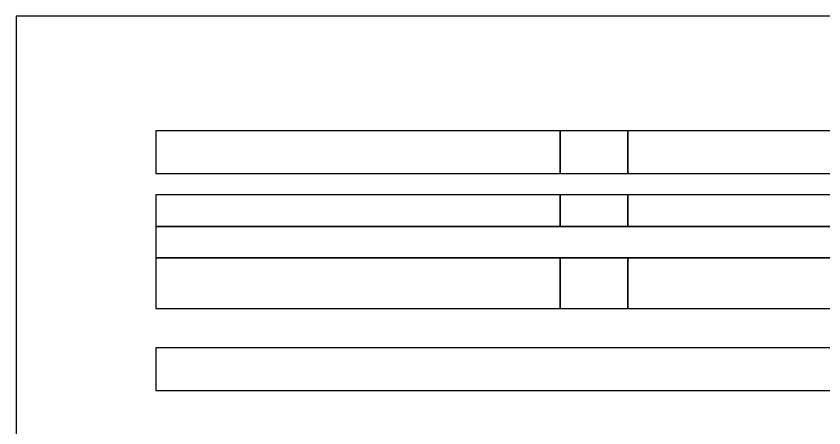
# Model space of a CAD drawing. Header units: metres. Extents: x 0 to 595, y 0 to 842.
# Drawn here: x 0 to 339.6, y 669 to 841.9 of the extents above; entities that cross this region are included whole.
import ezdxf

# ---------------------------------------------------------------- set-up
doc = ezdxf.new("R2010")
doc.units = ezdxf.units.M
doc.layers.add('BORDER', color=2, linetype='Continuous')
doc.layers.add('SCHEMATICS', color=7, linetype='Continuous')

msp = doc.modelspace()

# ---------------------------------------------------------------- linework, layer by layer
at = {"layer": 'BORDER', "color": 2}
msp.add_lwpolyline([(0, 0), (595.28, 0), (595.28, 841.89), (0, 841.89), (0, 0)], dxfattribs=at)
at = {"layer": 'SCHEMATICS', "color": 7}
for points in [[(58.69, 775.85), (228.77, 775.85), (228.77, 793.7), (58.69, 793.7), (58.69, 775.85)], [(228.77, 775.85), (257.12, 775.85), (257.12, 793.7), (228.77, 793.7), (228.77, 775.85)], [(257.12, 775.85), (568.93, 775.85), (568.93, 793.7), (257.12, 793.7), (257.12, 775.85)], [(58.69, 753.59), (228.77, 753.59), (228.77, 766.84), (58.69, 766.84), (58.69, 753.59)], [(228.77, 753.59), (257.12, 753.59), (257.12, 766.84), (228.77, 766.84), (228.77, 753.59)], [(257.12, 753.59), (568.93, 753.59), (568.93, 766.84), (257.12, 766.84), (257.12, 753.59)], [(58.69, 740.34), (568.93, 740.34), (568.93, 753.59), (58.69, 753.59), (58.69, 740.34)], [(58.69, 719.09), (228.77, 719.09), (228.77, 740.34), (58.69, 740.34), (58.69, 719.09)], [(228.77, 719.09), (257.12, 719.09), (257.12, 740.34), (228.77, 740.34), (228.77, 719.09)], [(257.12, 719.09), (568.93, 719.09), (568.93, 740.34), (257.12, 740.34), (257.12, 719.09)], [(58.69, 684.68), (568.93, 684.68), (568.93, 702.53), (58.69, 702.53), (58.69, 684.68)]]:
    msp.add_lwpolyline(points, dxfattribs=at)

doc.saveas('drawing.dxf')
